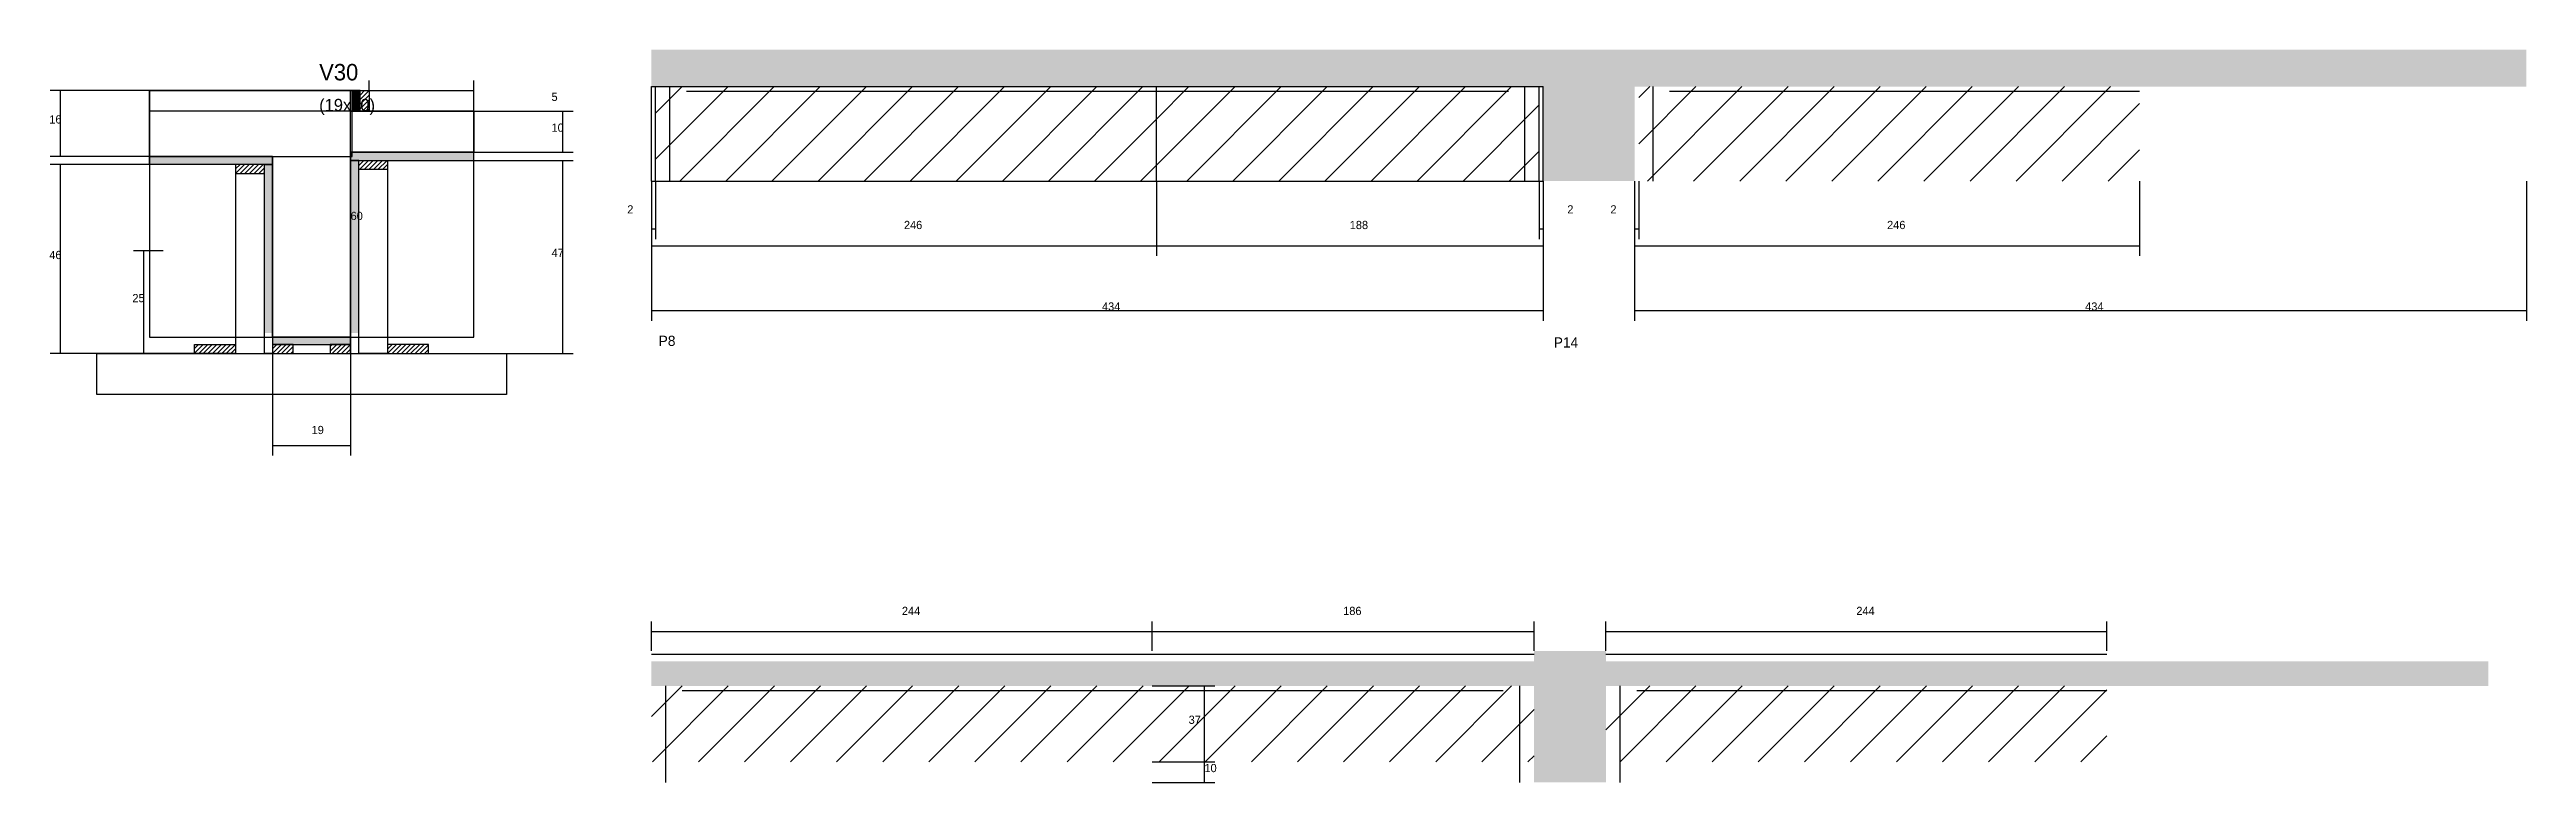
# Model space of a CAD drawing. Header units: metres. Extents: x -10284 to -9077, y 7152 to 7509.
import ezdxf

# ---------------------------------------------------------------- set-up
doc = ezdxf.new("R2010")
doc.units = ezdxf.units.M
for name, color, linetype in [('CONCRETO', 251, 'Continuous'), ('COTA', 241, 'Continuous'), ('Cota Seção (2x)', 4, 'Continuous'), ('Hachura', 253, 'Continuous'), ('Madeira', 126, 'Continuous'), ('NOMENCLATURA', 7, 'Continuous'), ('Painéis', 200, 'Continuous'), ('SARR_2.2x7', 40, 'Continuous'), ('SARR_EDITAR', 141, 'Continuous'), ('Texto Seção', 7, 'Continuous')]:
    doc.layers.add(name, color=color, linetype=linetype)

msp = doc.modelspace()

# ---------------------------------------------------------------- hatches: boundary and pattern name
at = {"layer": 'COTA'}
h = msp.add_hatch(dxfattribs=at)
h.set_pattern_fill('AR-CONC', scale=0.03)
h.paths.add_polyline_path([(-9511.7, 7444.8), (-9511.7, 7490.8), (-9077.2, 7490.8), (-9077.2, 7508.8), (-9990.7, 7508.8), (-9990.7, 7490.8), (-9556.2, 7490.8), (-9556.2, 7444.8)])
h = msp.add_hatch(dxfattribs=at)
h.set_pattern_fill('AR-CONC', scale=0.03)
h.paths.add_polyline_path([(-9560.7, 7152), (-9525.7, 7152), (-9525.7, 7199), (-9095.7, 7199), (-9095.7, 7211), (-9525.7, 7211), (-9525.7, 7216), (-9560.7, 7216), (-9560.7, 7211), (-9990.7, 7211), (-9990.7, 7199), (-9560.7, 7199)])
at = {"layer": 'Hachura'}
h = msp.add_hatch(color=8, dxfattribs=at)
h.dxf.hatch_style = 1
h.paths.add_polyline_path([(-10132.6, 7488.8), (-10136.6, 7488.8), (-10136.6, 7488.8), (-10136.6, 7478.8), (-10136.6, 7478.8), (-10132.6, 7478.8), (-10132.6, 7478.8), (-10132.6, 7488.8)])
h = msp.add_hatch(dxfattribs=at)
h.set_pattern_fill('ANSI31', scale=0.5)
h.paths.add_polyline_path([(-10132.6, 7488.8), (-10128.2, 7488.8), (-10128.2, 7488.8), (-10128.2, 7478.8), (-10128.2, 7478.8), (-10132.6, 7478.8), (-10132.6, 7478.8), (-10132.6, 7488.8)])
h = msp.add_hatch(dxfattribs=at)
h.set_pattern_fill('ANSI31', scale=5)
h.paths.add_polyline_path([(-9988.7, 7490.8), (-9988.7, 7444.8), (-9744.7, 7444.8), (-9744.7, 7490.8)])
h = msp.add_hatch(dxfattribs=at)
h.set_pattern_fill('ANSI31', scale=5)
h.paths.add_polyline_path([(-9558.2, 7444.8), (-9558.2, 7490.8), (-9744.7, 7490.8), (-9744.7, 7444.8)])
h = msp.add_hatch(dxfattribs=at)
h.set_pattern_fill('ANSI31', scale=5)
h.paths.add_polyline_path([(-9265.7, 7444.8), (-9265.7, 7490.8), (-9509.7, 7490.8), (-9509.7, 7444.8)])
h = msp.add_hatch(color=8, dxfattribs=at)
h.dxf.hatch_style = 1
h.paths.add_polyline_path([(-10077.3, 7454.8), (-10077.3, 7458.8), (-10077.3, 7458.8), (-10137.3, 7458.8), (-10137.3, 7458.8), (-10137.3, 7454.8), (-10137.3, 7454.8), (-10077.3, 7454.8)])
h = msp.add_hatch(color=8, dxfattribs=at)
h.dxf.hatch_style = 1
h.paths.add_polyline_path([(-10235.3, 7452.8), (-10235.3, 7456.8), (-10235.3, 7456.8), (-10175.3, 7456.8), (-10175.3, 7456.8), (-10175.3, 7452.8), (-10175.3, 7452.8), (-10235.3, 7452.8)])
h = msp.add_hatch(dxfattribs=at)
h.set_pattern_fill('ANSI31', scale=0.5)
h.paths.add_polyline_path([(-10193.3, 7452.8), (-10193.3, 7448.4), (-10193.3, 7448.4), (-10179.3, 7448.4), (-10179.3, 7448.4), (-10179.3, 7452.8), (-10179.3, 7452.8), (-10193.3, 7452.8)])
h = msp.add_hatch(color=8, dxfattribs=at)
h.dxf.hatch_style = 1
h.paths.add_polyline_path([(-10179.3, 7452.8), (-10175.3, 7452.8), (-10175.3, 7452.8), (-10175.3, 7370.8), (-10175.3, 7370.8), (-10179.3, 7370.8), (-10179.3, 7370.8), (-10179.3, 7452.8)])
h = msp.add_hatch(color=8, dxfattribs=at)
h.dxf.hatch_style = 1
h.paths.add_polyline_path([(-10133.3, 7454.8), (-10137.3, 7454.8), (-10137.3, 7454.8), (-10137.3, 7370.8), (-10137.3, 7370.8), (-10133.3, 7370.8), (-10133.3, 7370.8), (-10133.3, 7454.8)])
h = msp.add_hatch(dxfattribs=at)
h.set_pattern_fill('ANSI31', scale=0.5)
h.paths.add_polyline_path([(-10119.3, 7454.8), (-10119.3, 7450.4), (-10119.3, 7450.4), (-10133.3, 7450.4), (-10133.3, 7450.4), (-10133.3, 7454.8), (-10133.3, 7454.8), (-10119.3, 7454.8)])
h = msp.add_hatch(dxfattribs=at)
h.set_pattern_fill('ANSI31', scale=0.5)
h.paths.add_polyline_path([(-10213.3, 7360.8), (-10213.3, 7365.2), (-10213.3, 7365.2), (-10193.3, 7365.2), (-10193.3, 7365.2), (-10193.3, 7360.8), (-10193.3, 7360.8), (-10213.3, 7360.8)])
h = msp.add_hatch(color=8, dxfattribs=at)
h.dxf.hatch_style = 1
h.paths.add_polyline_path([(-10137.3, 7365.2), (-10137.3, 7368.8), (-10137.3, 7368.8), (-10175.3, 7368.8), (-10175.3, 7368.8), (-10175.3, 7365.2), (-10175.3, 7365.2), (-10137.3, 7365.2)])
h = msp.add_hatch(dxfattribs=at)
h.set_pattern_fill('ANSI31', scale=0.5)
h.paths.add_polyline_path([(-10165.3, 7360.8), (-10165.3, 7365.2), (-10165.3, 7365.2), (-10175.3, 7365.2), (-10175.3, 7365.2), (-10175.3, 7360.8), (-10175.3, 7360.8), (-10165.3, 7360.8)])
h = msp.add_hatch(dxfattribs=at)
h.set_pattern_fill('ANSI31', scale=0.5)
h.paths.add_polyline_path([(-10137.3, 7360.8), (-10137.3, 7365.2), (-10137.3, 7365.2), (-10147.3, 7365.2), (-10147.3, 7365.2), (-10147.3, 7360.8), (-10147.3, 7360.8), (-10137.3, 7360.8)])
h = msp.add_hatch(dxfattribs=at)
h.set_pattern_fill('ANSI31', scale=0.5)
h.paths.add_polyline_path([(-10099.3, 7360.8), (-10099.3, 7365.2), (-10099.3, 7365.2), (-10119.3, 7365.2), (-10119.3, 7365.2), (-10119.3, 7360.8), (-10119.3, 7360.8), (-10099.3, 7360.8)])
h = msp.add_hatch(dxfattribs=at)
h.set_pattern_fill('ANSI31', scale=5)
h.paths.add_polyline_path([(-9746.7, 7162), (-9746.7, 7199), (-9990.7, 7199), (-9990.7, 7162)])
h = msp.add_hatch(dxfattribs=at)
h.set_pattern_fill('ANSI31', scale=5)
h.paths.add_polyline_path([(-9560.7, 7162), (-9560.7, 7199), (-9746.7, 7199), (-9746.7, 7162)])
h = msp.add_hatch(dxfattribs=at)
h.set_pattern_fill('ANSI31', scale=5)
h.paths.add_polyline_path([(-9525.7, 7199), (-9525.7, 7162), (-9281.7, 7162), (-9281.7, 7199)])

# ---------------------------------------------------------------- linework, layer by layer
at = {"layer": 'CONCRETO'}
for points in [[(-10235.3, 7456.8), (-10235.3, 7488.8), (-10136.6, 7488.8)], [(-10137.3, 7478.8), (-10077.3, 7478.8), (-10077.3, 7458.8), (-10137.3, 7458.8), (-10137.3, 7368.8), (-10175.3, 7368.8), (-10175.3, 7456.8), (-10235.3, 7456.8)]]:
    msp.add_lwpolyline(points, dxfattribs=at)
for points in [[(-10235.3, 7456.8), (-10136.6, 7456.8), (-10136.6, 7488.8), (-10235.3, 7488.8)], [(-10235.3, 7368.8), (-10077.3, 7368.8), (-10077.3, 7478.8), (-10235.3, 7478.8)]]:
    msp.add_lwpolyline(points, close=True, dxfattribs=at)
at = {"layer": 'COTA'}
for p, q in [((-10235.3, 7488.8), (-10283.6, 7488.8)), ((-10278.6, 7456.8), (-10278.6, 7488.8)), ((-10128.2, 7488.8), (-10128.2, 7493.8)), ((-10128.2, 7488.8), (-10077.3, 7488.8)), ((-10077.3, 7478.8), (-10077.3, 7493.8)), ((-10077.3, 7478.8), (-10028.9, 7478.8)), ((-10033.9, 7458.8), (-10033.9, 7478.8)), ((-10077.3, 7458.8), (-10028.9, 7458.8)), ((-10235.3, 7456.8), (-10283.6, 7456.8)), ((-10235.3, 7452.8), (-10283.6, 7452.8)), ((-10278.6, 7360.8), (-10278.6, 7452.8)), ((-10077.3, 7454.8), (-10028.9, 7454.8)), ((-10033.9, 7360.8), (-10033.9, 7454.8)), ((-9990.7, 7444.8), (-9990.7, 7408.3)), ((-9990.7, 7444.8), (-9990.7, 7376.7)), ((-9990.7, 7444.8), (-9990.7, 7416.5)), ((-9988.7, 7444.8), (-9988.7, 7416.5)), ((-9744.7, 7444.8), (-9744.7, 7408.3)), ((-9744.7, 7444.8), (-9744.7, 7408.3)), ((-9558.2, 7444.8), (-9558.2, 7416.5)), ((-9556.2, 7444.8), (-9556.2, 7408.3)), ((-9556.2, 7444.8), (-9556.2, 7376.7)), ((-9556.2, 7444.8), (-9556.2, 7416.5)), ((-9511.7, 7444.8), (-9511.7, 7408.3)), ((-9511.7, 7444.8), (-9511.7, 7376.7)), ((-9511.7, 7444.8), (-9511.7, 7416.5)), ((-9509.7, 7444.8), (-9509.7, 7416.5)), ((-9265.7, 7444.8), (-9265.7, 7408.3)), ((-9077.2, 7444.8), (-9077.2, 7376.7)), ((-10228.6, 7410.8), (-10243.1, 7410.8)), ((-10238.1, 7360.8), (-10238.1, 7410.8)), ((-9990.7, 7421.5), (-9988.7, 7421.5)), ((-9990.7, 7413.3), (-9744.7, 7413.3)), ((-9744.7, 7413.3), (-9556.2, 7413.3)), ((-9558.2, 7421.5), (-9556.2, 7421.5)), ((-9511.7, 7421.5), (-9509.7, 7421.5)), ((-9511.7, 7413.3), (-9265.7, 7413.3)), ((-9990.7, 7381.7), (-9556.2, 7381.7)), ((-9511.7, 7381.7), (-9077.2, 7381.7)), ((-10213.3, 7360.8), (-10283.6, 7360.8)), ((-10213.3, 7360.8), (-10243.1, 7360.8)), ((-10175.3, 7360.8), (-10175.3, 7311.1)), ((-10137.3, 7360.8), (-10137.3, 7311.1)), ((-10099.3, 7360.8), (-10028.9, 7360.8)), ((-10175.3, 7316.1), (-10137.3, 7316.1)), ((-9990.7, 7216), (-9990.7, 7230.4)), ((-9746.7, 7216), (-9746.7, 7230.4)), ((-9746.7, 7216), (-9746.7, 7230.4)), ((-9560.7, 7216), (-9560.7, 7230.4)), ((-9525.7, 7216), (-9525.7, 7230.4)), ((-9281.7, 7216), (-9281.7, 7230.4)), ((-9990.7, 7225.4), (-9746.7, 7225.4)), ((-9746.7, 7225.4), (-9560.7, 7225.4)), ((-9525.7, 7225.4), (-9281.7, 7225.4)), ((-9746.7, 7199), (-9716.3, 7199)), ((-9721.3, 7162), (-9721.3, 7199)), ((-9746.7, 7162), (-9716.3, 7162)), ((-9746.7, 7162), (-9716.3, 7162)), ((-9721.3, 7152), (-9721.3, 7162)), ((-9746.7, 7152), (-9716.3, 7152))]:
    msp.add_line(p, q, dxfattribs=at)
at = {"layer": 'Cota Seção (2x)'}
for p, q in [((-10137, 7488.8), (-10142.3, 7488.8)), ((-10137.3, 7368.8), (-10137.3, 7488.8)), ((-10137, 7368.8), (-10142.3, 7368.8))]:
    msp.add_line(p, q, dxfattribs=at)
at = {"layer": 'Madeira'}
for points in [[(-10132.6, 7488.8), (-10128.2, 7488.8), (-10128.2, 7478.8), (-10132.6, 7478.8)], [(-10193.3, 7452.8), (-10193.3, 7448.4), (-10179.3, 7448.4), (-10179.3, 7452.8)], [(-10193.3, 7360.8), (-10179.3, 7360.8), (-10179.3, 7452.8), (-10193.3, 7452.8)], [(-10119.3, 7454.8), (-10119.3, 7450.4), (-10133.3, 7450.4), (-10133.3, 7454.8)], [(-10119.3, 7360.8), (-10133.3, 7360.8), (-10133.3, 7454.8), (-10119.3, 7454.8)], [(-10213.3, 7360.8), (-10213.3, 7365.2), (-10193.3, 7365.2), (-10193.3, 7360.8)], [(-10165.3, 7360.8), (-10165.3, 7365.2), (-10175.3, 7365.2), (-10175.3, 7360.8)], [(-10137.3, 7360.8), (-10137.3, 7365.2), (-10147.3, 7365.2), (-10147.3, 7360.8)], [(-10099.3, 7360.8), (-10099.3, 7365.2), (-10119.3, 7365.2), (-10119.3, 7360.8)], [(-10061.4, 7340.8), (-10261, 7340.8), (-10261, 7360.8), (-10061.4, 7360.8)]]:
    msp.add_lwpolyline(points, close=True, dxfattribs=at)
at = {"layer": 'Painéis'}
for p, q in [((-9990.7, 7490.8), (-9556.2, 7490.8)), ((-9990.7, 7444.8), (-9990.7, 7490.8)), ((-9988.7, 7444.8), (-9988.7, 7490.8)), ((-9744.7, 7444.8), (-9744.7, 7490.8)), ((-9558.2, 7444.8), (-9558.2, 7490.8)), ((-9556.2, 7444.8), (-9556.2, 7490.8)), ((-10137.3, 7458.8), (-10077.3, 7458.8)), ((-10235.3, 7456.8), (-10175.3, 7456.8)), ((-9990.7, 7444.8), (-9556.2, 7444.8))]:
    msp.add_line(p, q, dxfattribs=at)
for points in [[(-10132.6, 7488.8), (-10136.6, 7488.8), (-10136.6, 7478.8), (-10132.6, 7478.8)], [(-10077.3, 7454.8), (-10077.3, 7458.8), (-10137.3, 7458.8), (-10137.3, 7454.8)], [(-10235.3, 7452.8), (-10235.3, 7456.8), (-10175.3, 7456.8), (-10175.3, 7452.8)], [(-10179.3, 7452.8), (-10175.3, 7452.8), (-10175.3, 7360.8), (-10179.3, 7360.8)], [(-10133.3, 7454.8), (-10137.3, 7454.8), (-10137.3, 7360.8), (-10133.3, 7360.8)], [(-10137.3, 7365.2), (-10137.3, 7368.8), (-10175.3, 7368.8), (-10175.3, 7365.2)]]:
    msp.add_lwpolyline(points, close=True, dxfattribs=at)
at = {"layer": 'SARR_2.2x7'}
for p, q in [((-9981.7, 7444.8), (-9981.7, 7490.8)), ((-9973.7, 7488.6), (-9744.7, 7488.6)), ((-9744.7, 7488.6), (-9573.2, 7488.6)), ((-9565.2, 7444.8), (-9565.2, 7490.8)), ((-9502.7, 7444.8), (-9502.7, 7490.8)), ((-9494.7, 7488.6), (-9265.7, 7488.6)), ((-9983.7, 7152), (-9983.7, 7199)), ((-9975.7, 7196.8), (-9746.7, 7196.8)), ((-9746.7, 7196.8), (-9575.7, 7196.8)), ((-9567.7, 7152), (-9567.7, 7199)), ((-9518.7, 7152), (-9518.7, 7199)), ((-9510.7, 7196.8), (-9281.7, 7196.8))]:
    msp.add_line(p, q, dxfattribs=at)
at = {"layer": 'SARR_EDITAR'}
for p, q in [((-9990.7, 7214.5), (-9746.7, 7214.5)), ((-9746.7, 7214.5), (-9560.7, 7214.5)), ((-9525.7, 7214.5), (-9281.7, 7214.5))]:
    msp.add_line(p, q, dxfattribs=at)

# ---------------------------------------------------------------- texts
at = {"layer": 'COTA'}
for s, p in [('5', (-10039.4, 7483.8)), ('16', (-10284.1, 7472.8)), ('10', (-10039.4, 7468.8)), ('2', (-10002.5, 7429)), ('246', (-9867.7, 7421.4)), ('188', (-9650.5, 7421.4)), ('2', (-9544.5, 7429)), ('2', (-9523.5, 7429)), ('246', (-9388.7, 7421.4)), ('46', (-10284.1, 7406.8)), ('47', (-10039.4, 7407.8)), ('25', (-10243.6, 7385.8)), ('434', (-9771.2, 7381.7)), ('434', (-9292.2, 7381.7)), ('19', (-10156.3, 7321.6)), ('244', (-9868.7, 7233.5)), ('186', (-9653.7, 7233.5)), ('244', (-9403.7, 7233.5)), ('37', (-9729, 7180.5)), ('10', (-9721.3, 7157))]:
    msp.add_text(s, height=4, dxfattribs=at).set_placement(p)
at = {"layer": 'Cota Seção (2x)'}
msp.add_text('60', height=4, dxfattribs=at).set_placement((-10137.3, 7425.8))
at = {"layer": 'NOMENCLATURA'}
for s, p in [('P8', (-9987.2, 7364.5)), ('P14', (-9551.1, 7363.7))]:
    msp.add_text(s, height=5, dxfattribs=at).set_placement(p)
at = {"layer": 'Texto Seção'}
for s, height, p in [('V30', 8, (-10152.6, 7493.8)), ('(19x60)', 6, (-10152.6, 7478.8))]:
    msp.add_text(s, height=height, dxfattribs=at).set_placement(p)

doc.saveas('drawing.dxf')
